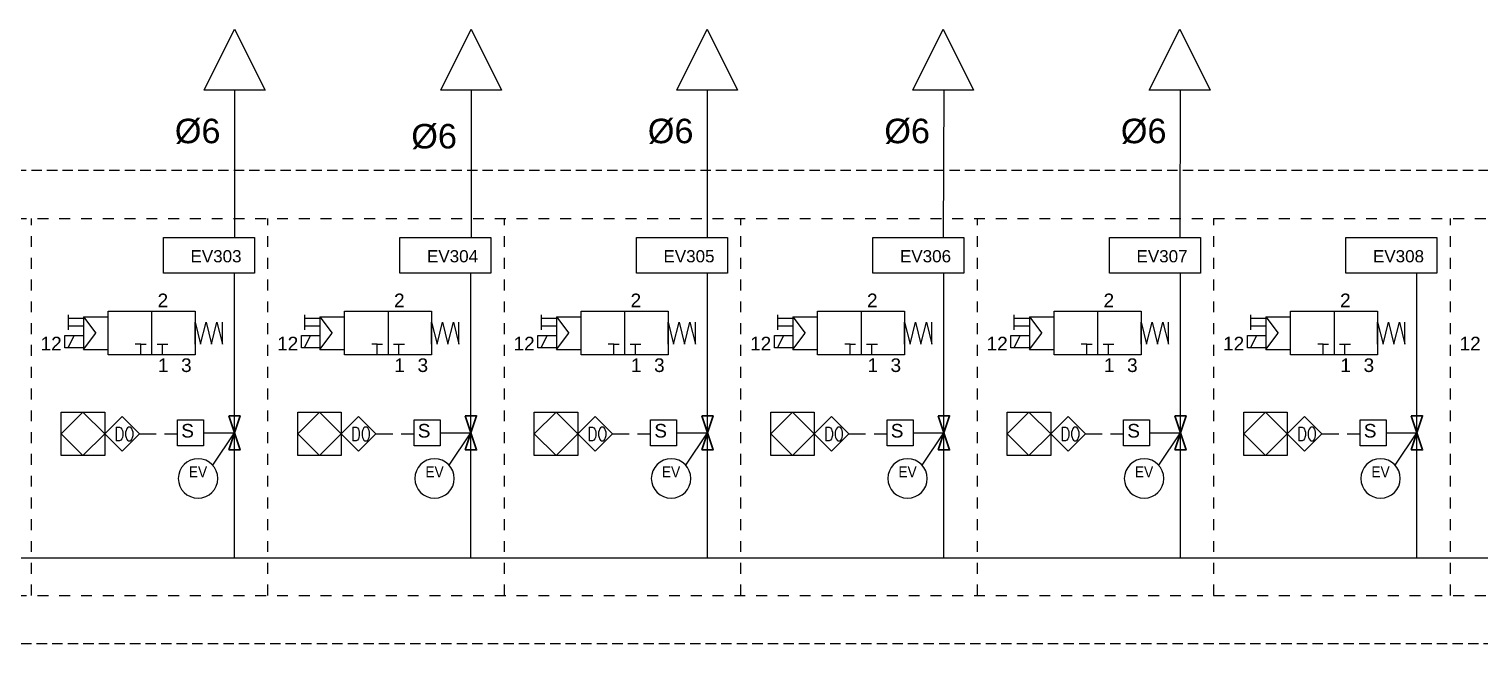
# Model space of a CAD drawing. Header units: millimetres. Extents: x 256 to 2599, y 626 to 1192.
# Drawn here: x 2010.1 to 2276.6, y 812.2 to 925.1 of the extents above; entities that cross this region are included whole.
import ezdxf
from ezdxf.enums import TextEntityAlignment as Align

# ---------------------------------------------------------------- set-up
doc = ezdxf.new("R2010")
doc.units = ezdxf.units.MM
for name, pattern in [('AM_ISO08W050', [18, 12, -1.5, 3, -1.5]), ('DASHEDTHIN0', [4, 2, -2]), ('HIDDEN', [9.525, 6.35, -3.175])]:
    doc.linetypes.add(name, pattern=pattern)
doc.layers.add('-Aria', color=7, linetype='Continuous', lineweight=30)
for name, color, linetype in [('10', 1, 'AM_ISO08W050'), ('Aria compressa', 140, 'Continuous'), ('Tag', 7, 'Continuous')]:
    doc.layers.add(name, color=color, linetype=linetype)
doc.styles.add('ARIAL_090', font='arial.ttf', dxfattribs={"width": 0.9})
doc.styles.add('PNP_LTYPE', font='txt.shx')
doc.styles.add('SIMPLEX', font='SIMPLEX', dxfattribs={"width": 0.8})
doc.styles.get("Standard").update_dxf_attribs({"font": 'arial.ttf'})
doc.linetypes.add('ISO-GENERAL', pattern='A,5,["/",PNP_LTYPE,S=1.5,R=0,X=0,Y=-0.75],-0.0001', length=5.0001)

# ---------------------------------------------------------------- blocks, each defined once
blk = doc.blocks.new('h3083')
for p, q in [((0, 8), (8, 8)), ((0, 0), (0, 8)), ((8, 8), (8, 0)), ((8, 0), (0, 0))]:
    blk.add_line(p, q)
blk = doc.blocks.new('*U28')
at = {"color": 0, "linetype": 'ByBlock', "lineweight": -2}
for start, end in [(0, 180), (180, 0)]:
    blk.add_arc((0, 0), 5, start, end, dxfattribs=at)
at = {"color": 0, "linetype": 'ByBlock', "lineweight": -2, "width": 0.9}
for tag, p in [('#(TargetObject.Type)', (0, 1.65)), ('#(TargetObject.LoopNumber)', (0, -1.65))]:
    blk.add_attdef(tag, text='', height=2.5, dxfattribs=at).set_placement(p, align=Align.MIDDLE_CENTER)
blk = doc.blocks.new('h3090')
for p, q in [((5.656854, 5.656854), (0, 0)), ((11.313708, 0), (5.656854, 5.656854)), ((0, 0), (5.656854, -5.656854)), ((5.656854, -5.656854), (11.313708, 0))]:
    blk.add_line(p, q)
blk = doc.blocks.new('do')
at = {"layer": 'Tag', "xscale": 0.5625, "yscale": 0.5625, "zscale": 0.5625}
blk.add_blockref('h3090', (1762.23, 791.36), dxfattribs=at)
blk.add_attdef('TEXT', (1763.61, 790.42), '', height=1.93)
blk = doc.blocks.new('h5010')
for p, q in [((-4, -2), (-4, 2)), ((0, 1), (-4, 1)), ((0, -1), (-4, -1))]:
    blk.add_line(p, q)
blk = doc.blocks.new('h5100')
for p, q in [((-6, -2), (-6, 2)), ((-6, 2), (0, 2)), ((-5, -2), (-3, 2)), ((0, -2), (-6, -2))]:
    blk.add_line(p, q)
blk = doc.blocks.new('h5081')
at = {"linetype": 'Continuous'}
blk.add_lwpolyline([(0, -2), (0, 2), (1, -2), (2, 2), (3, -2), (4, 2), (5, -2), (5, 2)], dxfattribs=at)
blk = doc.blocks.new('h7v32a')
for p, q in [((4, 2), (3, 2)), ((4, 0), (4, 2)), ((4, 2), (4, 2)), ((4, 2), (4, 2)), ((4, 2), (5, 2)), ((4, 2), (4, 2)), ((4, 2), (4, 2)), ((4, 0), (4, 2)), ((8, 2), (8, 2)), ((8, 0), (8, 2))]:
    blk.add_line(p, q)
at = {"linetype": 'Continuous'}
blk.add_line((7, 2), (9, 2), dxfattribs=at)
blk.add_lwpolyline([(-2, 0), (-2, 8), (14, 8), (14, 0)], close=True)
for points in [[(0, 8, 0, 1, 0), (0, 6, 0, 0, 0), (0, 0, 0, 0, 0)], [(12, 0, 0, 1, 0), (11.092019, 1.782013, 0, 0, 0), (8, 8, 0, 0, 0)]]:
    blk.add_lwpolyline(points, format="xyseb")
blk.add_lwpolyline([(6, 8), (6, 0)])

msp = doc.modelspace()

# ---------------------------------------------------------------- linework, layer by layer
at = {"layer": '-Aria'}
for points in [[(2046.81, 854.06), (2048.9, 854.06), (2047.85, 850.93)], [(2090.24, 854.06), (2092.33, 854.06), (2091.29, 850.93)], [(2133.68, 854.06), (2135.77, 854.06), (2134.73, 850.93)], [(2177.12, 854.06), (2179.21, 854.06), (2178.16, 850.93)], [(2220.55, 854.06), (2222.64, 854.06), (2221.6, 850.93)], [(2263.99, 854.06), (2266.08, 854.06), (2265.03, 850.93)], [(2046.81, 847.79), (2048.9, 847.79), (2047.85, 850.93)], [(2090.24, 847.79), (2092.33, 847.79), (2091.29, 850.93)], [(2133.68, 847.79), (2135.77, 847.79), (2134.73, 850.93)], [(2177.12, 847.79), (2179.21, 847.79), (2178.16, 850.93)], [(2220.55, 847.79), (2222.64, 847.79), (2221.6, 850.93)], [(2263.99, 847.79), (2266.08, 847.79), (2265.03, 850.93)]]:
    msp.add_lwpolyline(points, close=True, dxfattribs=at)
for points in [[(2047.9, 925.06), (2053.48, 913.87), (2042.31, 913.87)], [(2091.33, 925.06), (2096.92, 913.87), (2085.74, 913.87)], [(2134.67, 925.06), (2140.25, 913.87), (2129.08, 913.87)], [(2178.03, 925.06), (2183.62, 913.87), (2172.45, 913.87)], [(2221.47, 925.06), (2227.06, 913.87), (2215.88, 913.87)]]:
    msp.add_lwpolyline(points, close=True)
at = {"layer": '10', "color": 0, "linetype": 'HIDDEN', "ltscale": 0.3}
msp.add_lwpolyline([(1876.27, 812.17), (1876.27, 899.17), (2373.48, 899.17), (2373.48, 812.17)], close=True, dxfattribs=at)
at = {"layer": 'Aria compressa', "linetype": 'ISO-GENERAL'}
for p, q in [((2047.89, 913.87), (2047.89, 886.81)), ((2091.33, 913.87), (2091.33, 886.81)), ((2134.66, 913.87), (2134.66, 886.81)), ((2178.15, 913.87), (2178.03, 886.81)), ((2221.58, 913.87), (2221.47, 886.81)), ((2047.85, 827.93), (2047.85, 880.27)), ((2091.29, 827.93), (2091.29, 880.27)), ((2134.73, 827.93), (2134.73, 880.27)), ((2178.16, 827.93), (2178.16, 880.27)), ((2221.6, 827.93), (2221.6, 880.27)), ((2265.03, 827.93), (2265.03, 880.27)), ((2351.91, 827.93), (1903.97, 827.93))]:
    msp.add_line(p, q, dxfattribs=at)
at = {"layer": 'Tag', "linetype": 'DASHEDTHIN0'}
for p, q in [((1923.69, 890.28), (2358.06, 890.28)), ((2010.57, 821.06), (2010.57, 890.28)), ((2054, 821.06), (2054, 890.28)), ((2097.44, 821.06), (2097.44, 890.28)), ((2140.88, 821.06), (2140.88, 890.28)), ((2184.31, 821.06), (2184.31, 890.28)), ((2227.75, 821.06), (2227.75, 890.28)), ((2271.18, 821.06), (2271.18, 890.28)), ((1923.69, 821.06), (2358.06, 821.06))]:
    msp.add_line(p, q, dxfattribs=at)
at = {"layer": 'Tag'}
for p, q in [((2020.12, 872.25), (2024.64, 872.25)), ((2020.12, 872.25), (2022.38, 869.24)), ((2020.12, 872.25), (2020.12, 866.23)), ((2063.55, 872.25), (2068.08, 872.25)), ((2063.55, 872.25), (2065.82, 869.24)), ((2063.55, 872.25), (2063.55, 866.23)), ((2106.99, 872.25), (2111.51, 872.25)), ((2106.99, 872.25), (2109.25, 869.24)), ((2106.99, 872.25), (2106.99, 866.23)), ((2150.43, 872.25), (2154.95, 872.25)), ((2150.43, 872.25), (2152.69, 869.24)), ((2150.43, 872.25), (2150.43, 866.23)), ((2193.86, 872.25), (2198.39, 872.25)), ((2193.86, 872.25), (2196.13, 869.24)), ((2193.86, 872.25), (2193.86, 866.23)), ((2237.3, 872.25), (2241.82, 872.25)), ((2237.3, 872.25), (2239.56, 869.24)), ((2237.3, 872.25), (2237.3, 866.23)), ((2020.12, 866.23), (2022.38, 869.24)), ((2063.55, 866.23), (2065.82, 869.24)), ((2106.99, 866.23), (2109.25, 869.24)), ((2150.43, 866.23), (2152.69, 869.24)), ((2193.86, 866.23), (2196.13, 869.24)), ((2237.3, 866.23), (2239.56, 869.24)), ((2020.12, 866.23), (2024.64, 866.23)), ((2063.55, 866.23), (2068.08, 866.23)), ((2106.99, 866.23), (2111.51, 866.23)), ((2150.43, 866.23), (2154.95, 866.23)), ((2193.86, 866.23), (2198.39, 866.23)), ((2237.3, 866.23), (2241.82, 866.23)), ((2016.04, 850.75), (2020.04, 854.75)), ((2020.04, 854.75), (2024.04, 850.75)), ((2059.48, 850.75), (2063.48, 854.75)), ((2063.48, 854.75), (2067.48, 850.75)), ((2102.92, 850.75), (2106.92, 854.75)), ((2106.92, 854.75), (2110.92, 850.75)), ((2146.35, 850.75), (2150.35, 854.75)), ((2150.35, 854.75), (2154.35, 850.75)), ((2189.79, 850.75), (2193.79, 854.75)), ((2193.79, 854.75), (2197.79, 850.75)), ((2233.23, 850.75), (2237.23, 854.75)), ((2237.23, 854.75), (2241.23, 850.75)), ((2020.04, 846.75), (2016.04, 850.75)), ((2024.04, 850.75), (2020.04, 846.75)), ((2030.41, 850.75), (2033.48, 850.75)), ((2035.02, 850.75), (2037.41, 850.75)), ((2042.2, 850.93), (2047.85, 850.93)), ((2043.87, 844.98), (2047.85, 850.93)), ((2063.48, 846.75), (2059.48, 850.75)), ((2067.48, 850.75), (2063.48, 846.75)), ((2073.84, 850.75), (2076.92, 850.75)), ((2078.46, 850.75), (2080.84, 850.75)), ((2085.64, 850.93), (2091.29, 850.93)), ((2087.31, 844.98), (2091.29, 850.93)), ((2106.92, 846.75), (2102.92, 850.75)), ((2110.92, 850.75), (2106.92, 846.75)), ((2117.28, 850.75), (2120.36, 850.75)), ((2121.89, 850.75), (2124.28, 850.75)), ((2129.07, 850.93), (2134.73, 850.93)), ((2130.74, 844.98), (2134.73, 850.93)), ((2150.35, 846.75), (2146.35, 850.75)), ((2154.35, 850.75), (2150.35, 846.75)), ((2160.72, 850.75), (2163.79, 850.75)), ((2165.33, 850.75), (2167.72, 850.75)), ((2172.51, 850.93), (2178.16, 850.93)), ((2174.18, 844.98), (2178.16, 850.93)), ((2193.79, 846.75), (2189.79, 850.75)), ((2197.79, 850.75), (2193.79, 846.75)), ((2204.15, 850.75), (2207.23, 850.75)), ((2208.77, 850.75), (2211.15, 850.75)), ((2215.95, 850.93), (2221.6, 850.93)), ((2217.61, 844.98), (2221.6, 850.93)), ((2237.23, 846.75), (2233.23, 850.75)), ((2241.23, 850.75), (2237.23, 846.75)), ((2247.59, 850.75), (2250.67, 850.75)), ((2252.2, 850.75), (2254.59, 850.75)), ((2259.38, 850.93), (2265.03, 850.93)), ((2261.05, 844.98), (2265.03, 850.93))]:
    msp.add_line(p, q, dxfattribs=at)
for points in [[(2034.82, 886.81), (2051.53, 886.81), (2051.53, 880.27), (2034.82, 880.27)], [(2078.26, 886.81), (2094.97, 886.81), (2094.97, 880.27), (2078.26, 880.27)], [(2121.69, 886.81), (2138.41, 886.81), (2138.41, 880.27), (2121.69, 880.27)], [(2165.13, 886.81), (2181.84, 886.81), (2181.84, 880.27), (2165.13, 880.27)], [(2208.57, 886.81), (2225.28, 886.81), (2225.28, 880.27), (2208.57, 880.27)], [(2252, 886.81), (2268.71, 886.81), (2268.71, 880.27), (2252, 880.27)], [(2037.41, 853.31), (2042.2, 853.31), (2042.2, 848.55), (2037.41, 848.55)], [(2080.84, 853.31), (2085.64, 853.31), (2085.64, 848.55), (2080.84, 848.55)], [(2124.28, 853.31), (2129.07, 853.31), (2129.07, 848.55), (2124.28, 848.55)], [(2167.72, 853.31), (2172.51, 853.31), (2172.51, 848.55), (2167.72, 848.55)], [(2211.15, 853.31), (2215.95, 853.31), (2215.95, 848.55), (2211.15, 848.55)], [(2254.59, 853.31), (2259.38, 853.31), (2259.38, 848.55), (2254.59, 848.55)]]:
    msp.add_lwpolyline(points, close=True, dxfattribs=at)

# ---------------------------------------------------------------- block references
for name, p, xscale, yscale, zscale in [('h5010', (2020.12, 871.21), 0.6910935187972441, 0.6910935187972441, 0.6910935187972441), ('h5010', (2063.55, 871.21), 0.6910935187972441, 0.6910935187972441, 0.6910935187972441), ('h5010', (2106.99, 871.21), 0.6910935187972441, 0.6910935187972441, 0.6910935187972441), ('h5010', (2150.43, 871.21), 0.6910935187972441, 0.6910935187972441, 0.6910935187972441), ('h5010', (2193.86, 871.21), 0.6910935187972441, 0.6910935187972441, 0.6910935187972441), ('h5010', (2237.3, 871.21), 0.6910935187972441, 0.6910935187972441, 0.6910935187972441), ('h5100', (2020.12, 867.65), 0.5644755883135238, 0.5644755883135238, 0.5644755883135238), ('h5100', (2063.55, 867.65), 0.5644755883135238, 0.5644755883135238, 0.5644755883135238), ('h5100', (2106.99, 867.65), 0.5644755883135238, 0.5644755883135238, 0.5644755883135238), ('h5100', (2150.43, 867.65), 0.5644755883135238, 0.5644755883135238, 0.5644755883135238), ('h5100', (2193.86, 867.65), 0.5644755883135238, 0.5644755883135238, 0.5644755883135238), ('h5100', (2237.3, 867.65), 0.5644755883135238, 0.5644755883135238, 0.5644755883135238)]:
    msp.add_blockref(name, p, dxfattribs=dict(at, xscale=xscale, yscale=yscale, zscale=zscale))
for name, p in [('h7v32a', (2026.64, 865.24)), ('h7v32a', (2070.08, 865.24)), ('h7v32a', (2113.51, 865.24)), ('h7v32a', (2156.95, 865.24)), ('h7v32a', (2200.39, 865.24)), ('h7v32a', (2243.82, 865.24)), ('h5081', (2040.64, 869.24)), ('h5081', (2084.08, 869.24)), ('h5081', (2127.51, 869.24)), ('h5081', (2170.95, 869.24)), ('h5081', (2214.39, 869.24)), ('h5081', (2257.82, 869.24)), ('h3083', (2016.04, 846.75)), ('do', (261.81, 59.39)), ('h3083', (2059.48, 846.75)), ('do', (305.25, 59.39)), ('h3083', (2102.92, 846.75)), ('do', (348.69, 59.39)), ('h3083', (2146.35, 846.75)), ('do', (392.12, 59.39)), ('h3083', (2189.79, 846.75)), ('do', (435.56, 59.39)), ('h3083', (2233.23, 846.75)), ('do', (479, 59.39))]:
    msp.add_blockref(name, p, dxfattribs=at)
ref = msp.add_blockref('*U28', (2041.17, 842.56), dxfattribs=dict(at, xscale=0.7246990090098623, yscale=0.7246990090098623, zscale=0.7246990090098623))
ref.add_attrib('#(TargetObject.Type)', 'EV', dxfattribs={"layer": '0', "color": 0, "linetype": 'ByBlock', "lineweight": -2, "ltscale": 2, "height": 2, "style": 'ARIAL_090', "width": 0.9}).set_placement((2041.17, 843.76), align=Align.MIDDLE)
ref = msp.add_blockref('*U28', (2084.61, 842.56), dxfattribs=dict(at, xscale=0.7246990090098623, yscale=0.7246990090098623, zscale=0.7246990090098623))
ref.add_attrib('#(TargetObject.Type)', 'EV', dxfattribs={"layer": '0', "color": 0, "linetype": 'ByBlock', "lineweight": -2, "ltscale": 2, "height": 2, "style": 'ARIAL_090', "width": 0.9}).set_placement((2084.61, 843.76), align=Align.MIDDLE)
ref = msp.add_blockref('*U28', (2128.05, 842.56), dxfattribs=dict(at, xscale=0.7246990090098623, yscale=0.7246990090098623, zscale=0.7246990090098623))
ref.add_attrib('#(TargetObject.Type)', 'EV', dxfattribs={"layer": '0', "color": 0, "linetype": 'ByBlock', "lineweight": -2, "ltscale": 2, "height": 2, "style": 'ARIAL_090', "width": 0.9}).set_placement((2128.05, 843.76), align=Align.MIDDLE)
ref = msp.add_blockref('*U28', (2171.48, 842.56), dxfattribs=dict(at, xscale=0.7246990090098623, yscale=0.7246990090098623, zscale=0.7246990090098623))
ref.add_attrib('#(TargetObject.Type)', 'EV', dxfattribs={"layer": '0', "color": 0, "linetype": 'ByBlock', "lineweight": -2, "ltscale": 2, "height": 2, "style": 'ARIAL_090', "width": 0.9}).set_placement((2171.48, 843.76), align=Align.MIDDLE)
ref = msp.add_blockref('*U28', (2214.92, 842.56), dxfattribs=dict(at, xscale=0.7246990090098623, yscale=0.7246990090098623, zscale=0.7246990090098623))
ref.add_attrib('#(TargetObject.Type)', 'EV', dxfattribs={"layer": '0', "color": 0, "linetype": 'ByBlock', "lineweight": -2, "ltscale": 2, "height": 2, "style": 'ARIAL_090', "width": 0.9}).set_placement((2214.92, 843.76), align=Align.MIDDLE)
ref = msp.add_blockref('*U28', (2258.36, 842.56), dxfattribs=dict(at, xscale=0.7246990090098623, yscale=0.7246990090098623, zscale=0.7246990090098623))
ref.add_attrib('#(TargetObject.Type)', 'EV', dxfattribs={"layer": '0', "color": 0, "linetype": 'ByBlock', "lineweight": -2, "ltscale": 2, "height": 2, "style": 'ARIAL_090', "width": 0.9}).set_placement((2258.36, 843.76), align=Align.MIDDLE)

# ---------------------------------------------------------------- texts
at = {"layer": 'Aria compressa', "char_height": 4.5, "attachment_point": 1}
for insert in [(2036.91, 908.6), (2123.78, 908.6), (2167.22, 908.6), (2210.66, 908.6), (2080.34, 907.64)]:
    msp.add_mtext_dynamic_manual_height_columns('%%C6', width=7.3681, gutter_width=18.1, heights=[0], dxfattribs=dict(at, insert=insert))
at = {"layer": 'Tag', "char_height": 2.2356, "width": 8.7509, "attachment_point": 1}
for s, insert in [('\\pxqc;EV303', (2040.1, 884.47)), ('\\pxqc;EV304', (2083.54, 884.47)), ('\\pxqc;EV305', (2126.97, 884.47)), ('\\pxqc;EV306', (2170.41, 884.47)), ('\\pxqc;EV307', (2213.85, 884.47)), ('\\pxqc;EV308', (2257.28, 884.47))]:
    msp.add_mtext(s, dxfattribs=dict(at, insert=insert))
at = {"layer": 'Tag', "char_height": 2.5, "attachment_point": 1}
for s, width, insert in [('2', 2.8337, (2033.74, 876.5)), ('2', 2.8337, (2077.17, 876.5)), ('2', 2.8337, (2120.61, 876.5)), ('2', 2.8337, (2164.04, 876.5)), ('2', 2.8337, (2207.48, 876.5)), ('2', 2.8337, (2250.92, 876.5)), ('12', 3.0385, (2012.25, 868.57)), ('12', 3.0385, (2055.69, 868.57)), ('12', 3.0385, (2099.12, 868.57)), ('12', 3.0385, (2142.56, 868.57)), ('12', 3.0385, (2186, 868.57)), ('12', 3.0385, (2229.43, 868.57)), ('12', 3.0385, (2272.87, 868.57)), ('1', 3.0385, (2033.8, 864.6)), ('3', 3.0385, (2038.05, 864.6)), ('1', 3.0385, (2077.23, 864.6)), ('3', 3.0385, (2081.49, 864.6)), ('1', 3.0385, (2120.67, 864.6)), ('3', 3.0385, (2124.93, 864.6)), ('1', 3.0385, (2164.11, 864.6)), ('3', 3.0385, (2168.36, 864.6)), ('1', 3.0385, (2207.54, 864.6)), ('3', 3.0385, (2211.8, 864.6)), ('1', 3.0385, (2250.98, 864.6)), ('3', 3.0385, (2255.24, 864.6)), ('S', 3.584, (2038.09, 852.57)), ('S', 3.584, (2081.53, 852.57)), ('S', 3.584, (2124.97, 852.57)), ('S', 3.584, (2168.4, 852.57)), ('S', 3.584, (2211.84, 852.57)), ('S', 3.584, (2255.28, 852.57))]:
    msp.add_mtext_dynamic_manual_height_columns(s, width=width, gutter_width=12.5, heights=[0], dxfattribs=dict(at, insert=insert))
at = {"layer": 'Tag', "char_height": 2.5, "attachment_point": 1, "style": 'SIMPLEX'}
for insert in [(2025.82, 851.98), (2069.25, 851.98), (2112.69, 851.98), (2156.13, 851.98), (2199.56, 851.98), (2243, 851.98)]:
    msp.add_mtext_dynamic_manual_height_columns('DO', width=3.182, gutter_width=12.5, heights=[0], dxfattribs=dict(at, insert=insert))

doc.saveas('drawing.dxf')
